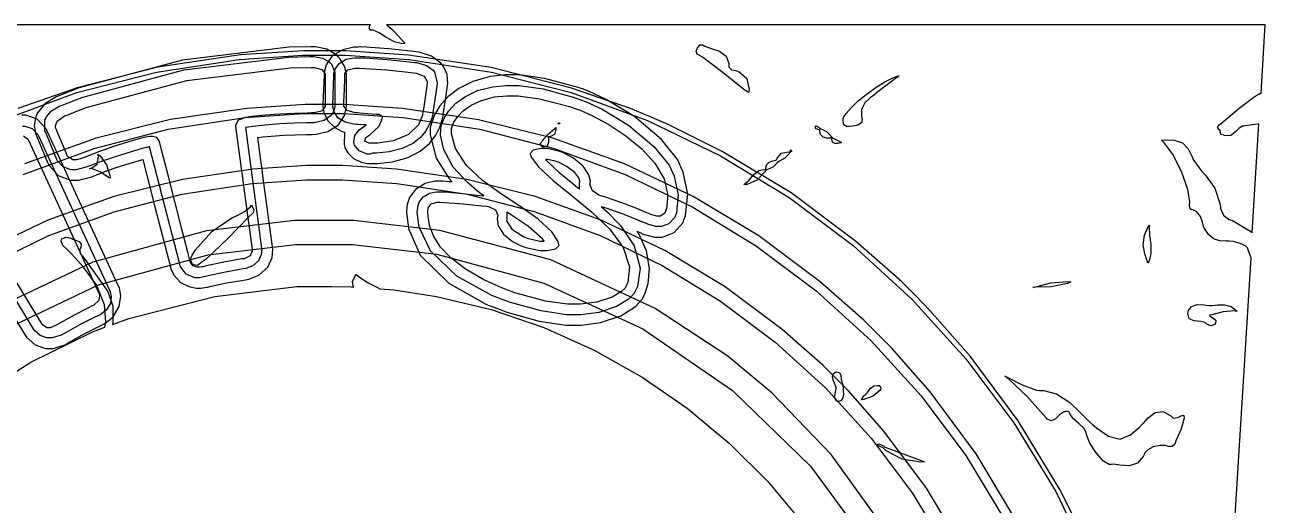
# Model space of a CAD drawing. Extents: x 103 to 248, y 22 to 332.
# Drawn here: x 154.9 to 238.9, y 164.1 to 196.6 of the extents above; entities that cross this region are included whole.
import ezdxf

# ---------------------------------------------------------------- set-up
doc = ezdxf.new("R2010")
doc.units = 0
doc.header["$MEASUREMENT"] = 0

msp = doc.modelspace()

# ---------------------------------------------------------------- linework, layer by layer
at = {"color": 32}
for points in [[(233.222, 104.21), (237.985, 180.835), (237.957, 180.879), (237.78, 181.381), (237.772, 181.434), (237.765, 181.49), (237.605, 181.641), (237.242, 181.818), (236.799, 181.936), (236.496, 181.971), (236.397, 181.963), (236.263, 181.957), (235.861, 181.988), (235.443, 182.131), (235.106, 182.419), (234.871, 182.76), (234.81, 182.879), (234.767, 182.965), (234.68, 183.242), (234.549, 183.63), (234.317, 183.952), (234.001, 184.104), (233.892, 184.114), (233.874, 184.114), (233.821, 184.326), (233.821, 184.397), (233.837, 184.658), (233.696, 185.454), (233.279, 186.682), (232.654, 187.869), (232.128, 188.602), (231.915, 188.806), (232.128, 188.817), (232.767, 188.797), (233.335, 188.618), (233.73, 188.207), (233.996, 187.683), (234.068, 187.501), (234.103, 187.423), (234.641, 186.682), (234.703, 186.619), (234.88, 186.461), (235.528, 185.549), (235.875, 184.511), (235.902, 184.29), (235.919, 184.176), (236.117, 183.719), (236.475, 183.436), (236.573, 183.408), (236.722, 183.356), (237.957, 182.625), (238.055, 182.527), (238.514, 189.901), (238.426, 189.884), (237.578, 189.768), (237.49, 189.758), (237.407, 189.753), (237.171, 189.611), (236.903, 189.337), (236.601, 189.115), (236.276, 189.092), (236.185, 189.125), (236.141, 189.143), (235.924, 189.191), (235.88, 189.392), (235.902, 189.442), (235.841, 189.476), (235.716, 189.672), (235.841, 189.867), (235.902, 189.901), (236.123, 190.069), (237.167, 190.973), (238.265, 191.788), (238.514, 191.911), (238.53, 191.921), (238.622, 191.981), (238.654, 191.981), (238.937, 196.603), (179.423, 196.603), (179.458, 196.587), (179.81, 196.286), (179.846, 196.251), (179.907, 196.18), (180.23, 195.832), (180.604, 195.431), (180.692, 195.333), (180.525, 195.322), (180.011, 195.432), (179.448, 195.726), (178.926, 196.053), (178.508, 196.233), (178.365, 196.251), (178.336, 196.251), (178.253, 196.374), (178.302, 196.569), (178.329, 196.603), (111.372, 196.603)], [(148.942, 185.385), (154.94, 175.613), (155.028, 175.472), (155.631, 174.943), (156.33, 174.695), (156.563, 174.695), (156.872, 174.695), (157.692, 174.987), (157.798, 175.048), (158.026, 175.18), (158.947, 175.693), (159.887, 176.168), (160.125, 176.283), (160.339, 176.387), (160.907, 176.852), (161.324, 177.545), (161.425, 178.278), (161.327, 178.807), (161.255, 178.965), (159.385, 182.985), (156.457, 189.371), (156.377, 189.557), (155.764, 190.214), (154.987, 190.5), (154.729, 190.5)], [(154.833, 189.089), (155.134, 188.878), (155.152, 188.842), (155.549, 187.97), (159.552, 179.273), (159.949, 178.399), (159.983, 178.321), (159.945, 177.955), (159.606, 177.642), (159.492, 177.588), (159.243, 177.465), (158.259, 176.962), (157.293, 176.425), (157.056, 176.283), (157.012, 176.257), (156.649, 176.106), (156.527, 176.106), (156.421, 176.106), (156.13, 176.309), (156.104, 176.353), (155.601, 177.165), (150.609, 185.315)], [(151.474, 171.327), (155.341, 173.779), (159.472, 175.808), (160.338, 176.142), (160.402, 176.512), (160.313, 177.668), (159.772, 179.004), (158.888, 180.216), (158.101, 181.083), (157.832, 181.364), (157.778, 181.417), (157.488, 181.676), (157.376, 181.995), (157.409, 182.069), (157.435, 182.131), (157.722, 182.237), (158.061, 182.167), (158.115, 182.14), (158.173, 182.111), (158.361, 182.044), (158.608, 181.937), (158.75, 181.763), (158.715, 181.532), (158.68, 181.468), (158.64, 181.404), (158.662, 181.125), (158.838, 180.975), (158.856, 180.939), (158.979, 180.755), (160.275, 178.938), (160.408, 178.752), (160.548, 178.568), (160.875, 177.575), (160.883, 176.531), (160.867, 176.319), (161.977, 176.734), (167.802, 178.229), (173.342, 178.894), (175.19, 178.894), (175.691, 178.894), (177.032, 178.868), (177.201, 178.858), (177.165, 178.912), (177.115, 179.229), (177.297, 179.616), (177.377, 179.704), (177.491, 179.6), (178.131, 179.177), (178.822, 178.824), (178.965, 178.752), (179.926, 178.664), (182.798, 178.216), (186.509, 177.333), (190.081, 176.119), (193.497, 174.592), (196.739, 172.769), (199.788, 170.669), (202.63, 168.307), (205.245, 165.701), (207.618, 162.869)]]:
    msp.add_lwpolyline(points, dxfattribs=at)
for points in [[(174.342, 195.122), (174.272, 195.122), (172.807, 195.096), (165.606, 194.218), (158.6, 192.334), (157.233, 191.805), (157.038, 191.735), (156.275, 191.259), (155.777, 190.642), (155.715, 190.5), (155.662, 190.386), (155.557, 189.794), (155.662, 189.205), (155.715, 189.089), (156.104, 188.171), (156.493, 187.255), (156.563, 187.078), (157.193, 186.408), (158.016, 186.09), (158.291, 186.09), (158.564, 186.09), (159.287, 186.268), (159.385, 186.303), (159.624, 186.398), (160.343, 186.673), (161.175, 186.968), (161.994, 187.23), (162.683, 187.435), (162.913, 187.501), (163.725, 184.29), (164.783, 180.233), (164.819, 180.079), (165.039, 179.637), (165.469, 179.181), (166.032, 178.89), (166.523, 178.788), (166.688, 178.788), (166.836, 178.788), (167.243, 178.85), (167.287, 178.858), (167.542, 178.92), (168.574, 179.145), (169.606, 179.317), (169.863, 179.352), (170.097, 179.386), (170.779, 179.66), (171.374, 180.199), (171.673, 180.872), (171.723, 181.405), (171.697, 181.574), (171.133, 185.738), (170.708, 188.983), (171.044, 189.019), (172.477, 189.129), (173.998, 189.187), (174.378, 189.195), (174.647, 189.2), (175.45, 189.389), (176.164, 189.848), (176.565, 190.465), (176.699, 190.967), (176.706, 191.135), (176.706, 193.11), (176.706, 193.288), (176.573, 193.817), (176.265, 194.328), (176.177, 194.417), (176.062, 194.54), (175.379, 194.955), (174.602, 195.122), (174.342, 195.122)], [(177.447, 195.086), (177.198, 195.086), (176.454, 194.923), (175.75, 194.496), (175.329, 193.895), (175.19, 193.387), (175.19, 193.216), (175.154, 192.228), (175.118, 191.242), (175.111, 191.098), (175.186, 190.661), (175.449, 190.117), (175.918, 189.659), (176.422, 189.389), (176.601, 189.335), (176.573, 189.265), (176.547, 188.499), (176.565, 188.419), (176.602, 188.292), (176.805, 187.934), (177.191, 187.555), (177.695, 187.308), (178.143, 187.219), (178.293, 187.219), (178.337, 187.219), (178.437, 187.219), (178.47, 187.219), (178.806, 187.219), (179.816, 187.331), (180.885, 187.628), (181.711, 188.064), (182.324, 188.586), (182.754, 189.145), (183.034, 189.69), (183.194, 190.17), (183.256, 190.445), (183.268, 190.536), (183.408, 191.522), (183.551, 192.51), (183.567, 192.635), (183.519, 193.24), (183.276, 193.791), (183.198, 193.887), (183.1, 194.011), (182.474, 194.474), (181.636, 194.743), (181.434, 194.769), (181.063, 194.813), (179.558, 194.973), (178.038, 195.096), (177.66, 195.122), (177.642, 195.114), (177.496, 195.086), (177.447, 195.086)], [(200.518, 195.086), (200.545, 195.122), (200.641, 195.25), (200.82, 195.249), (200.871, 195.227), (200.992, 195.152), (201.409, 195.007), (201.973, 194.813), (202.419, 194.473), (202.601, 193.981), (202.601, 193.815), (202.601, 193.754), (202.799, 193.565), (203.086, 193.517), (203.13, 193.499), (203.288, 193.438), (203.825, 192.971), (203.976, 192.221), (203.942, 192.017), (203.633, 192.221), (202.23, 193.358), (200.827, 194.426), (200.518, 194.593), (200.47, 194.613), (200.386, 194.813), (200.492, 195.042), (200.518, 195.086)], [(174.342, 193.711), (174.516, 193.711), (175.038, 193.579), (175.26, 193.281), (175.26, 193.182), (175.26, 192.931), (175.26, 192.176), (175.26, 191.422), (175.26, 191.17), (175.26, 191.07), (175.026, 190.773), (174.514, 190.64), (174.342, 190.64), (174.052, 190.635), (173.184, 190.613), (172.19, 190.566), (171.196, 190.488), (170.327, 190.395), (170.039, 190.36), (169.889, 190.342), (169.377, 190.147), (169.183, 189.812), (169.193, 189.724), (169.307, 188.896), (169.756, 185.561), (170.206, 182.228), (170.321, 181.398), (170.33, 181.31), (170.184, 180.975), (169.773, 180.781), (169.65, 180.763), (169.376, 180.719), (168.297, 180.526), (167.235, 180.296), (166.97, 180.233), (166.943, 180.225), (166.751, 180.199), (166.688, 180.199), (166.596, 180.199), (166.325, 180.301), (166.14, 180.526), (166.122, 180.586), (165.981, 181.132), (165.559, 182.768), (165.082, 184.645), (164.604, 186.52), (164.183, 188.156), (164.042, 188.7), (164.024, 188.762), (163.856, 188.97), (163.598, 189.053), (163.513, 189.053), (163.388, 189.053), (163.063, 188.993), (163.019, 188.983), (162.735, 188.907), (161.888, 188.664), (160.927, 188.361), (159.982, 188.026), (159.162, 187.715), (158.89, 187.608), (158.837, 187.591), (158.428, 187.465), (158.291, 187.465), (158.167, 187.465), (157.814, 187.704), (157.798, 187.748), (157.718, 187.934), (157.409, 188.684), (157.1, 189.434), (157.022, 189.618), (156.986, 189.698), (157.113, 190.087), (157.612, 190.439), (157.762, 190.5), (159.085, 191.013), (165.902, 192.847), (172.897, 193.693), (174.308, 193.711), (174.342, 193.711)], [(177.447, 193.675), (177.482, 193.675), (177.56, 193.675), (177.588, 193.675), (177.958, 193.658), (179.436, 193.556), (180.895, 193.402), (181.258, 193.358), (181.424, 193.34), (181.98, 193.128), (182.182, 192.775), (182.174, 192.687), (182.148, 192.484), (182.033, 191.686), (181.919, 190.906), (181.893, 190.712), (181.861, 190.49), (181.585, 189.847), (180.921, 189.179), (179.888, 188.748), (178.824, 188.596), (178.47, 188.596), (178.434, 188.596), (178.355, 188.596), (178.329, 188.596), (178.234, 188.596), (177.953, 188.742), (178.028, 188.986), (178.083, 189.019), (178.293, 189.151), (178.915, 189.738), (179.131, 190.235), (179.141, 190.324), (179.141, 190.377), (178.902, 190.528), (178.858, 190.536), (178.717, 190.546), (178.153, 190.588), (177.588, 190.632), (177.447, 190.64), (177.297, 190.65), (176.762, 190.818), (176.529, 191.109), (176.529, 191.206), (176.538, 191.409), (176.565, 192.212), (176.591, 193.014), (176.601, 193.216), (176.601, 193.3), (176.812, 193.552), (177.287, 193.675), (177.447, 193.675)], [(187.854, 193.216), (187.499, 193.216), (186.435, 193.097), (185.263, 192.776), (184.319, 192.305), (183.585, 191.735), (183.043, 191.119), (182.674, 190.508), (182.462, 189.956), (182.389, 189.624), (182.386, 189.512), (182.377, 189.159), (182.782, 187.577), (183.647, 186.223), (183.867, 185.984), (183.673, 185.984), (183.236, 186.02), (183.092, 186.02), (183.048, 186.02), (182.948, 186.02), (182.915, 186.02), (182.695, 186.02), (182.033, 185.87), (181.394, 185.474), (180.985, 184.919), (180.818, 184.452), (180.799, 184.29), (180.767, 183.927), (180.902, 182.813), (181.707, 181.015), (183.636, 179.117), (186.205, 177.68), (187.113, 177.341), (187.572, 177.165), (189.755, 176.547), (191.557, 176.283), (192.158, 176.283), (192.596, 176.283), (193.912, 176.458), (195.297, 176.914), (196.285, 177.549), (196.754, 178.06), (196.85, 178.259), (196.942, 178.46), (197.139, 179.102), (197.243, 180.129), (197.033, 181.315), (196.59, 182.33), (196.391, 182.633), (196.417, 182.625), (196.682, 182.51), (196.71, 182.492), (196.806, 182.448), (197.579, 182.246), (197.838, 182.246), (198.107, 182.246), (198.913, 182.563), (199.504, 183.232), (199.566, 183.408), (199.671, 183.691), (199.835, 185.148), (199.522, 186.637), (199.39, 186.936), (199.144, 187.46), (198.039, 188.856), (196.209, 190.408), (194.294, 191.556), (193.097, 192.116), (192.687, 192.264), (192.236, 192.414), (190.125, 192.965), (188.422, 193.216), (187.854, 193.216)], [(210.362, 190.288), (210.386, 190.375), (210.545, 190.609), (210.906, 191.018), (211.396, 191.474), (211.97, 191.943), (212.579, 192.381), (213.174, 192.755), (213.709, 193.022), (214.027, 193.135), (214.136, 193.146), (213.986, 193.041), (212.689, 192.079), (212.585, 191.981), (212.491, 191.895), (212.186, 191.657), (211.816, 191.316), (211.591, 190.876), (211.588, 190.401), (211.631, 190.253), (211.649, 190.194), (211.591, 189.978), (211.336, 189.818), (210.981, 189.743), (210.728, 189.724), (210.644, 189.724), (210.592, 189.71), (210.382, 189.862), (210.344, 190.209), (210.362, 190.288)], [(187.854, 191.805), (188.339, 191.805), (189.794, 191.602), (191.805, 191.083), (192.264, 190.923), (192.534, 190.827), (193.329, 190.477), (194.485, 189.862), (195.641, 189.103), (196.708, 188.221), (197.595, 187.238), (198.217, 186.177), (198.479, 185.058), (198.396, 184.172), (198.297, 183.903), (198.279, 183.869), (197.973, 183.657), (197.872, 183.657), (197.722, 183.657), (197.334, 183.771), (197.273, 183.797), (197.05, 183.892), (196.377, 184.169), (195.615, 184.468), (194.852, 184.741), (194.181, 184.962), (193.958, 185.032), (193.807, 185.086), (193.348, 185.39), (193.207, 185.782), (193.216, 185.878), (193.235, 186.017), (193.133, 186.454), (192.749, 187.034), (192.085, 187.576), (191.407, 187.94), (191.17, 188.031), (191.072, 188.067), (190.325, 188.243), (190.077, 188.243), (189.899, 188.243), (189.366, 188.115), (189.144, 187.893), (189.159, 187.854), (189.238, 187.62), (189.721, 186.994), (190.729, 186.053), (191.992, 185.033), (193.326, 183.939), (194.542, 182.772), (195.454, 181.535), (195.874, 180.23), (195.759, 179.164), (195.615, 178.858), (195.579, 178.788), (195.338, 178.558), (194.697, 178.171), (193.66, 177.837), (192.56, 177.694), (192.194, 177.694), (191.691, 177.694), (190.182, 177.906), (188.109, 178.47), (187.642, 178.646), (187.227, 178.803), (186.016, 179.354), (184.74, 180.087), (183.773, 180.832), (183.078, 181.572), (182.616, 182.288), (182.349, 182.969), (182.237, 183.595), (182.231, 184.013), (182.246, 184.15), (182.254, 184.222), (182.451, 184.486), (182.826, 184.609), (182.951, 184.609), (182.977, 184.609), (183.035, 184.609), (183.056, 184.609), (183.364, 184.592), (184.612, 184.495), (185.878, 184.362), (186.196, 184.326), (186.337, 184.31), (186.804, 184.094), (186.954, 183.719), (186.936, 183.621), (186.912, 183.473), (186.994, 183.005), (187.346, 182.44), (187.944, 181.955), (188.531, 181.649), (188.736, 181.574), (188.859, 181.53), (189.797, 181.328), (190.111, 181.328), (190.3, 181.328), (190.869, 181.443), (191.113, 181.672), (191.099, 181.717), (191.042, 181.955), (190.61, 182.608), (189.695, 183.452), (188.509, 184.285), (187.201, 185.143), (185.926, 186.063), (184.839, 187.08), (184.089, 188.229), (183.823, 189.221), (183.833, 189.548), (183.828, 189.592), (183.862, 189.727), (183.989, 190.021), (184.233, 190.387), (184.613, 190.783), (185.145, 191.166), (185.85, 191.492), (186.747, 191.721), (187.577, 191.805), (187.854, 191.805)], [(191.065, 189.971), (191.081, 189.971), (191.122, 189.971), (191.135, 189.971), (191.135, 189.954), (191.16, 189.91), (191.17, 189.901), (191.143, 189.901), (191.084, 189.901), (191.065, 189.901), (191.055, 189.909), (191.065, 189.971), (191.065, 189.971)], [(190.041, 188.842), (190.05, 188.87), (190.27, 189.098), (190.288, 189.125), (190.332, 189.169), (190.835, 189.601), (190.889, 189.654), (190.897, 189.548), (190.799, 189.177), (190.494, 189.019), (190.394, 189.019), (190.394, 188.948), (190.394, 188.79), (190.394, 188.736), (190.394, 188.652), (190.306, 188.397), (190.06, 188.321), (190.007, 188.347), (189.953, 188.361), (189.837, 188.569), (190.023, 188.798), (190.041, 188.842)], [(208.492, 189.758), (208.526, 189.768), (208.729, 189.654), (208.738, 189.618), (208.738, 189.618), (208.764, 189.618), (208.774, 189.618), (208.774, 189.618), (208.774, 189.592), (208.774, 189.582), (208.862, 189.566), (209.228, 189.381), (209.506, 189.09), (209.55, 189.019), (209.586, 189.019), (209.55, 189.019), (209.586, 189.019), (209.586, 189.019), (209.586, 188.993), (209.586, 188.983), (209.638, 188.957), (210.166, 188.693), (210.22, 188.666), (210.22, 188.63), (210.185, 188.596), (210.185, 188.596), (210.21, 188.63), (210.22, 188.63), (210.16, 188.618), (209.987, 188.576), (209.783, 188.565), (209.64, 188.666), (209.586, 188.878), (209.586, 188.948), (209.586, 188.948), (209.558, 188.948), (209.55, 188.948), (209.474, 188.943), (209.244, 188.943), (208.989, 189.006), (208.82, 189.181), (208.769, 189.431), (208.774, 189.512), (208.747, 189.495), (208.508, 189.556), (208.492, 189.582), (208.474, 189.61), (208.486, 189.758), (208.492, 189.758)], [(159.879, 187.854), (160.019, 187.74), (160.448, 187.123), (160.682, 186.399), (160.726, 186.231), (160.594, 186.285), (160.021, 186.655), (159.447, 186.884), (159.315, 186.866), (159.429, 186.902), (159.834, 187.176), (159.921, 187.7), (159.879, 187.854)], [(205.14, 186.796), (205.14, 186.796), (205.14, 186.796), (205.14, 186.796), (205.125, 186.878), (205.161, 187.139), (205.333, 187.317), (205.587, 187.402), (205.782, 187.445), (205.846, 187.465), (205.88, 187.581), (206.181, 187.93), (206.622, 188.013), (206.728, 187.995), (206.728, 187.995), (206.754, 187.995), (206.764, 187.995), (206.764, 187.995), (206.788, 188.128), (206.798, 188.137), (206.824, 188.122), (206.886, 188.04), (206.79, 188.004), (206.764, 187.995), (206.764, 187.995), (206.764, 187.97), (206.764, 187.96), (206.728, 187.96), (206.684, 187.882), (206.405, 187.581), (206.04, 187.387), (205.952, 187.361), (205.908, 187.29), (205.625, 187), (205.237, 186.814), (205.14, 186.796), (205.14, 186.796), (205.14, 186.796), (205.14, 186.796), (205.043, 186.664), (204.513, 186.104), (203.845, 185.808), (203.623, 185.808), (203.724, 185.859), (203.984, 186.101), (204.289, 186.461), (204.64, 186.741), (205.02, 186.817), (205.14, 186.796)], [(166.299, 181.081), (166.475, 181.373), (167.582, 182.612), (168.954, 183.551), (169.263, 183.691), (169.359, 183.735), (169.813, 183.965), (170.214, 184.3), (170.285, 184.397), (170.33, 184.326), (170.426, 184.066), (170.382, 183.895), (170.356, 183.867), (170.065, 183.595), (168.676, 182.14), (167.199, 180.755), (166.864, 180.516), (166.82, 180.49), (166.62, 180.319), (166.35, 180.359), (166.299, 180.41), (166.237, 180.472), (166.153, 180.76), (166.263, 181.029), (166.299, 181.081)], [(231.105, 183.056), (231.086, 182.889), (231.108, 182.377), (231.184, 181.743), (231.194, 181.122), (231.075, 180.628), (230.999, 180.482), (230.941, 180.636), (230.787, 181.107), (230.681, 181.73), (230.761, 182.371), (230.996, 182.902), (231.105, 183.056)], [(225.778, 179.211), (225.548, 179.097), (224.449, 178.884), (223.405, 178.85), (223.202, 178.822), (223.405, 178.884), (224.423, 179.15), (225.53, 179.239), (225.778, 179.211)], [(233.715, 177.165), (233.735, 177.268), (233.937, 177.549), (234.327, 177.673), (234.792, 177.657), (235.122, 177.624), (235.233, 177.624), (235.348, 177.624), (235.697, 177.653), (236.171, 177.663), (236.626, 177.549), (236.954, 177.305), (237.031, 177.201), (236.863, 177.245), (236.083, 177.196), (235.321, 176.99), (235.162, 176.954), (235.181, 176.915), (235.296, 176.822), (235.474, 176.711), (235.592, 176.582), (235.574, 176.427), (235.549, 176.389), (235.515, 176.33), (235.249, 176.244), (234.985, 176.354), (234.95, 176.389), (234.88, 176.454), (234.568, 176.535), (234.12, 176.579), (233.779, 176.722), (233.694, 177.063), (233.715, 177.165)], [(210.362, 171.873), (210.362, 171.81), (210.365, 171.619), (210.338, 171.371), (210.227, 171.19), (210.034, 171.129), (209.973, 171.133), (209.912, 171.138), (209.757, 171.389), (209.823, 171.742), (209.833, 171.803), (209.859, 171.847), (209.867, 172.049), (209.805, 172.252), (209.797, 172.296), (209.775, 172.355), (209.703, 172.528), (209.633, 172.769), (209.661, 172.977), (209.81, 173.094), (209.867, 173.108), (209.919, 173.12), (210.101, 173.073), (210.184, 172.875), (210.214, 172.617), (210.257, 172.443), (210.292, 172.402), (210.318, 172.368), (210.362, 171.997), (210.362, 171.873)], [(223.661, 171.873), (223.949, 171.868), (224.813, 171.629), (225.712, 171.055), (226.483, 170.306), (227.054, 169.725), (227.259, 169.546), (227.509, 169.333), (228.328, 168.772), (229.12, 168.571), (229.818, 168.866), (230.422, 169.393), (230.61, 169.58), (230.715, 169.685), (231.018, 170.01), (231.474, 170.366), (232.009, 170.444), (232.525, 170.171), (232.657, 170.039), (232.7, 169.996), (233.005, 170.043), (233.353, 170.189), (233.433, 170.179), (233.441, 170.003), (233.212, 169.207), (232.877, 168.461), (232.833, 168.311), (232.817, 168.243), (232.635, 168.073), (232.365, 168.082), (232.304, 168.099), (232.188, 168.132), (231.818, 168.146), (231.356, 168.046), (230.98, 167.841), (230.787, 167.648), (230.753, 167.569), (230.678, 167.396), (230.285, 166.944), (229.715, 166.768), (229.099, 166.816), (228.644, 166.871), (228.494, 166.864), (228.366, 166.864), (227.985, 167.09), (227.478, 167.636), (227.065, 168.308), (226.868, 168.756), (226.836, 168.91), (226.818, 169.017), (226.649, 169.315), (226.319, 169.634), (225.957, 169.952), (225.72, 170.246), (225.672, 170.356), (225.653, 170.393), (225.509, 170.46), (225.269, 170.392), (225.012, 170.218), (224.839, 170.061), (224.79, 170.003), (224.736, 169.951), (224.467, 169.82), (224.179, 169.934), (224.12, 170.003), (223.9, 170.251), (222.787, 171.482), (221.571, 172.623), (221.298, 172.825), (221.5, 172.747), (222.479, 172.244), (223.457, 171.883), (223.661, 171.873)], [(211.596, 171.238), (211.623, 171.282), (211.755, 171.512), (211.773, 171.52), (211.836, 171.56), (211.996, 171.735), (212.186, 171.989), (212.418, 172.176), (212.681, 172.212), (212.761, 172.192), (212.787, 172.192), (212.87, 172.099), (212.91, 171.989), (212.901, 171.979), (212.83, 171.874), (212.38, 171.478), (211.755, 171.256), (211.596, 171.238)], [(213.078, 167.958), (213.042, 167.976), (212.689, 168.152), (212.655, 168.169), (212.663, 168.179), (212.708, 168.239), (212.725, 168.239), (212.769, 168.249), (213.12, 168.107), (213.148, 168.063), (213.377, 167.974), (215.634, 167.128), (215.864, 167.04), (215.59, 167.024), (214.351, 167.209), (213.271, 167.782), (213.078, 167.958)]]:
    msp.add_lwpolyline(points, close=True, dxfattribs=at)
at = {"color": 7}
for points in [[(153.27, 190.114), (158.446, 192.016), (163.843, 193.409), (169.434, 194.266), (173.75, 194.557), (175.19, 194.557), (176.629, 194.557), (180.945, 194.266), (186.534, 193.41), (191.932, 192.019), (197.109, 190.12), (202.035, 187.741), (206.684, 184.913), (211.025, 181.664), (215.03, 178.022), (218.671, 174.015), (221.92, 169.671), (224.747, 165.02), (227.124, 160.089)], [(226.868, 161.488), (225.028, 165.158), (222.204, 169.814), (218.946, 174.188), (216.23, 177.287), (215.265, 178.259), (214.292, 179.232), (211.193, 181.962), (206.82, 185.226), (202.162, 188.041), (198.494, 189.867), (197.239, 190.394), (195.946, 190.942), (191.958, 192.325), (186.508, 193.715), (180.92, 194.557), (176.648, 194.84), (175.224, 194.84), (175.224, 194.84), (173.8, 194.84), (169.526, 194.563), (163.93, 193.729), (158.461, 192.34), (154.442, 190.947)], [(222.03, 163.145), (219.362, 167.587), (216.243, 171.777), (213.622, 174.753), (212.689, 175.683), (211.763, 176.612), (208.805, 179.218), (204.632, 182.321), (200.201, 184.982), (195.544, 187.188), (190.687, 188.928), (185.662, 190.184), (180.497, 190.949), (176.542, 191.206), (175.224, 191.206), (175.224, 191.206), (173.906, 191.206), (169.951, 190.95), (164.784, 190.188), (159.757, 188.935), (154.896, 187.197)], [(154.809, 186.479), (159.622, 188.244), (164.641, 189.539), (169.839, 190.336), (173.852, 190.606), (175.19, 190.606), (176.528, 190.606), (180.545, 190.336), (185.747, 189.539), (190.769, 188.244), (195.584, 186.479), (200.165, 184.267), (204.488, 181.636), (208.525, 178.615), (212.248, 175.226), (215.633, 171.498), (218.652, 167.459), (221.28, 163.134)], [(154.763, 189.758), (154.926, 189.758), (155.415, 189.583), (155.804, 189.195), (155.858, 189.089), (160.654, 178.646), (160.7, 178.548), (160.771, 178.218), (160.716, 177.756), (160.435, 177.308), (160.029, 176.991), (159.879, 176.918), (159.631, 176.804), (158.666, 176.323), (157.718, 175.79), (157.479, 175.647), (157.391, 175.613), (156.77, 175.437), (156.563, 175.437), (156.563, 175.437), (156.414, 175.437), (155.972, 175.587), (155.592, 175.912), (155.539, 176), (149.542, 185.773)], [(218.452, 161.16), (215.99, 165.255), (213.112, 169.117), (210.694, 171.862), (209.833, 172.721), (208.972, 173.583), (206.228, 176.002), (202.366, 178.879), (198.271, 181.342), (193.97, 183.378), (189.489, 184.982), (184.853, 186.14), (180.089, 186.843), (176.44, 187.078), (175.224, 187.078), (175.224, 187.078), (174.008, 187.078), (170.359, 186.843), (165.595, 186.14), (160.961, 184.982), (156.479, 183.378), (152.178, 181.342)], [(152.364, 180.321), (156.56, 182.345), (160.969, 183.963), (165.564, 185.149), (170.324, 185.878), (174, 186.126), (175.224, 186.126), (176.448, 186.126), (180.123, 185.878), (184.883, 185.149), (189.48, 183.963), (193.888, 182.345), (198.083, 180.321), (202.043, 177.911), (205.741, 175.143), (209.153, 172.041), (212.254, 168.631), (215.022, 164.932), (217.431, 160.973)], [(214.03, 161.313), (209.547, 167.528), (205.525, 171.708), (204.046, 172.931), (202.548, 174.187), (197.612, 177.421), (190.548, 180.694), (183.027, 182.696), (177.175, 183.374), (175.224, 183.374), (175.224, 183.374), (173.223, 183.374), (167.224, 182.659), (159.534, 180.557), (152.334, 177.139)], [(153.066, 175.769), (159.916, 179.018), (167.346, 181.049), (173.254, 181.751), (175.224, 181.751), (177.128, 181.751), (182.839, 181.08), (190.07, 179.137), (196.784, 176.029), (202.85, 171.865), (208.137, 166.752), (212.515, 160.796)]]:
    msp.add_lwpolyline(points, dxfattribs=at)
for points in [[(166.652, 179.494), (166.45, 179.494), (165.85, 179.742), (165.451, 180.269), (165.417, 180.41), (163.372, 188.347), (163.318, 188.347), (163.198, 188.313), (163.16, 188.313), (162.881, 188.237), (162.049, 187.995), (161.1, 187.696), (160.157, 187.371), (159.338, 187.073), (159.067, 186.972), (158.987, 186.946), (158.412, 186.796), (158.221, 186.796), (158.046, 186.796), (157.523, 186.99), (157.136, 187.397), (157.092, 187.501), (156.317, 189.371), (156.289, 189.443), (156.289, 190.183), (156.317, 190.253), (156.361, 190.351), (156.722, 190.778), (157.295, 191.117), (157.445, 191.17), (158.785, 191.691), (165.695, 193.552), (172.799, 194.425), (174.236, 194.451), (174.308, 194.451), (174.5, 194.451), (175.078, 194.346), (175.542, 194.099), (175.613, 194.028), (175.665, 193.976), (175.93, 193.406), (175.93, 193.216), (175.93, 191.206), (175.93, 191.128), (175.889, 190.894), (175.688, 190.483), (175.2, 190.125), (174.53, 189.971), (174.308, 189.971), (174.023, 189.965), (173.17, 189.942), (172.19, 189.896), (171.212, 189.818), (170.357, 189.724), (170.075, 189.688), (170.021, 189.688), (169.901, 189.654), (169.863, 189.654), (170.957, 181.504), (170.969, 181.398), (170.936, 181.066), (170.749, 180.64), (170.356, 180.294), (169.883, 180.115), (169.722, 180.093), (169.458, 180.049), (168.399, 179.856), (167.341, 179.626), (167.076, 179.564), (167.048, 179.556), (166.751, 179.494), (166.652, 179.494)], [(178.293, 187.854), (178.112, 187.854), (177.566, 188.075), (177.261, 188.472), (177.235, 188.56), (177.209, 188.657), (177.279, 189.125), (177.596, 189.522), (177.694, 189.582), (177.728, 189.61), (178.019, 189.812), (178.047, 189.83), (177.879, 189.83), (177.502, 189.865), (177.377, 189.865), (177.187, 189.876), (176.622, 190.015), (176.132, 190.319), (175.868, 190.723), (175.79, 191.058), (175.79, 191.17), (175.86, 193.182), (175.86, 193.289), (175.942, 193.608), (176.211, 193.993), (176.692, 194.273), (177.231, 194.381), (177.411, 194.381), (177.455, 194.381), (177.555, 194.381), (177.588, 194.381), (177.958, 194.364), (179.458, 194.262), (180.957, 194.108), (181.328, 194.064), (181.486, 194.046), (182.126, 193.857), (182.571, 193.543), (182.633, 193.463), (182.677, 193.402), (182.853, 192.697), (182.845, 192.617), (182.563, 190.64), (182.55, 190.554), (182.492, 190.292), (182.343, 189.875), (182.095, 189.425), (181.719, 188.979), (181.194, 188.571), (180.493, 188.236), (179.593, 188.009), (178.749, 187.924), (178.47, 187.924), (178.293, 187.854)], [(192.194, 176.988), (191.619, 176.988), (189.899, 177.245), (187.827, 177.818), (187.395, 177.976), (186.557, 178.295), (184.183, 179.608), (182.39, 181.311), (181.635, 182.908), (181.508, 183.898), (181.54, 184.22), (181.545, 184.321), (181.641, 184.616), (181.9, 184.966), (182.332, 185.218), (182.795, 185.315), (182.951, 185.315), (182.951, 185.315), (183.092, 185.315), (183.092, 185.315), (183.391, 185.298), (184.595, 185.2), (185.746, 185.068), (186.02, 185.032), (185.727, 185.248), (184.887, 185.951), (183.946, 186.978), (183.311, 188.143), (183.085, 189.145), (183.092, 189.478), (183.092, 189.568), (183.148, 189.841), (183.329, 190.293), (183.65, 190.794), (184.122, 191.298), (184.766, 191.765), (185.591, 192.151), (186.615, 192.414), (187.544, 192.51), (187.854, 192.51), (188.396, 192.51), (190.023, 192.273), (192.07, 191.718), (192.51, 191.558), (192.898, 191.419), (194.022, 190.891), (195.822, 189.817), (197.536, 188.379), (198.563, 187.1), (198.79, 186.619), (198.905, 186.364), (199.182, 185.112), (199.055, 183.895), (198.967, 183.657), (198.923, 183.551), (198.552, 183.145), (198.042, 182.951), (197.872, 182.951), (197.66, 182.951), (197.097, 183.128), (197.026, 183.162), (196.726, 183.286), (195.509, 183.767), (194.291, 184.194), (193.992, 184.29), (194.328, 183.994), (195.268, 183.021), (196.207, 181.642), (196.602, 180.15), (196.423, 178.904), (196.251, 178.542), (196.175, 178.401), (195.819, 178.045), (195.002, 177.54), (193.795, 177.147), (192.593, 176.988), (192.194, 176.988)], [(190.183, 187.501), (190.298, 187.369), (191.086, 186.642), (192.034, 185.862), (192.228, 185.702), (192.254, 185.685), (192.483, 185.509), (192.51, 185.491), (192.501, 185.535), (192.501, 185.95), (192.51, 185.984), (192.519, 186.05), (192.44, 186.26), (192.166, 186.619), (191.667, 187.007), (191.115, 187.292), (190.923, 187.361), (190.843, 187.387), (190.347, 187.501), (190.183, 187.501)], [(187.572, 183.938), (187.58, 183.903), (187.58, 183.489), (187.572, 183.444), (187.554, 183.34), (187.903, 182.771), (188.728, 182.254), (188.948, 182.174), (189.037, 182.14), (189.817, 181.963), (190.077, 181.963), (190.111, 181.963), (189.987, 182.123), (189.039, 182.951), (187.827, 183.779), (187.572, 183.938)]]:
    msp.add_lwpolyline(points, close=True, dxfattribs=at)

doc.saveas('drawing.dxf')
